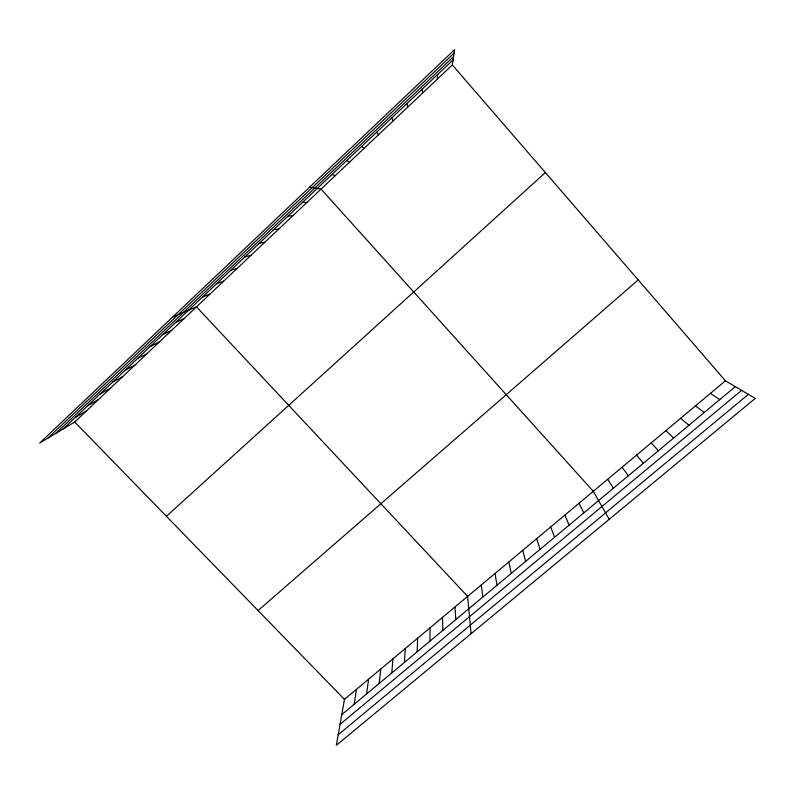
<?xml version="1.0" encoding="UTF-8"?>
<svg xmlns="http://www.w3.org/2000/svg" width="795" height="795" viewBox="0 0 795 795"><rect width="100%" height="100%" fill="white"/><g stroke="black" fill="none" stroke-linecap="round" stroke-linejoin="round"><path stroke-width="1.19" d="M429.976 641.108L430.025 627.831M417.176 651.781L417.614 638.206M437.389 79.063L437.598 74.551M404.446 662.394L405.271 648.531M391.776 672.948L392.978 658.807M379.175 683.452L380.755 669.022M366.634 693.906L368.592 679.198M452.325 64.932L454.561 49.707L39.75 443.034L74.71 422.006L452.325 64.932L725.447 380.815L755.25 398.394L336.335 745.293L344.454 699.381L725.447 380.815M354.163 704.3L356.488 689.315M47.779 438.204L454.044 53.225M55.72 433.424L453.538 56.693M63.123 428.972L453.061 59.913M166.403 516.293L545.39 172.565M258.067 610.56L638.196 279.91M341.751 714.645L735.305 386.628M340.031 724.364L741.606 390.345M338.193 734.779L748.383 394.34M75.376 417.385L86.605 410.757M87.688 405.728L98.56 399.458M100.071 394.002L110.575 388.089M112.522 382.216L122.659 376.661M125.044 370.371L134.802 365.183M137.624 358.466L147.015 353.636M150.275 346.491L159.288 342.029M163.005 334.447L171.621 330.362M175.794 322.343L184.023 318.636M172.803 316.877L196.494 306.85L467.619 596.389L471.097 633.704M202.606 296.962L210.009 294.061M216.638 283.686L223.614 281.201M230.749 270.32L237.288 268.273M244.949 256.884L251.041 255.265M259.24 243.359L264.874 242.177M273.609 229.755L278.797 229.02M288.068 216.071L292.789 215.783M302.617 202.308L306.87 202.477M309.573 187.183L321.031 189.081L593.289 491.32L609.238 519.304M331.972 174.522L335.281 175.615M346.789 160.501L349.611 162.061M710.422 393.376L719.753 399.587M695.486 405.857L704.291 412.476M680.639 418.279L688.917 425.285M361.685 146.399L364.021 148.436M665.872 430.622L673.643 438.015M74.71 422.006L344.454 699.381M651.194 442.904L658.449 450.676M636.596 455.108L643.354 463.266M622.078 467.241L628.338 475.778M376.681 132.199L378.519 134.723M607.638 479.315L613.412 488.219M579.008 503.255L583.818 512.884M391.776 117.918L393.108 120.929M564.818 515.12L569.15 525.117M550.697 526.926L554.562 537.271M536.665 538.662L540.063 549.355M522.703 550.339L525.644 561.379M406.951 103.559L407.775 107.057M508.82 561.946L511.304 573.324M495.007 573.493L497.044 585.209M481.283 584.971L482.873 597.025M422.224 89.1L422.543 93.104M455.028 606.923L455.774 619.603M442.487 617.407L442.845 630.385"/></g></svg>
